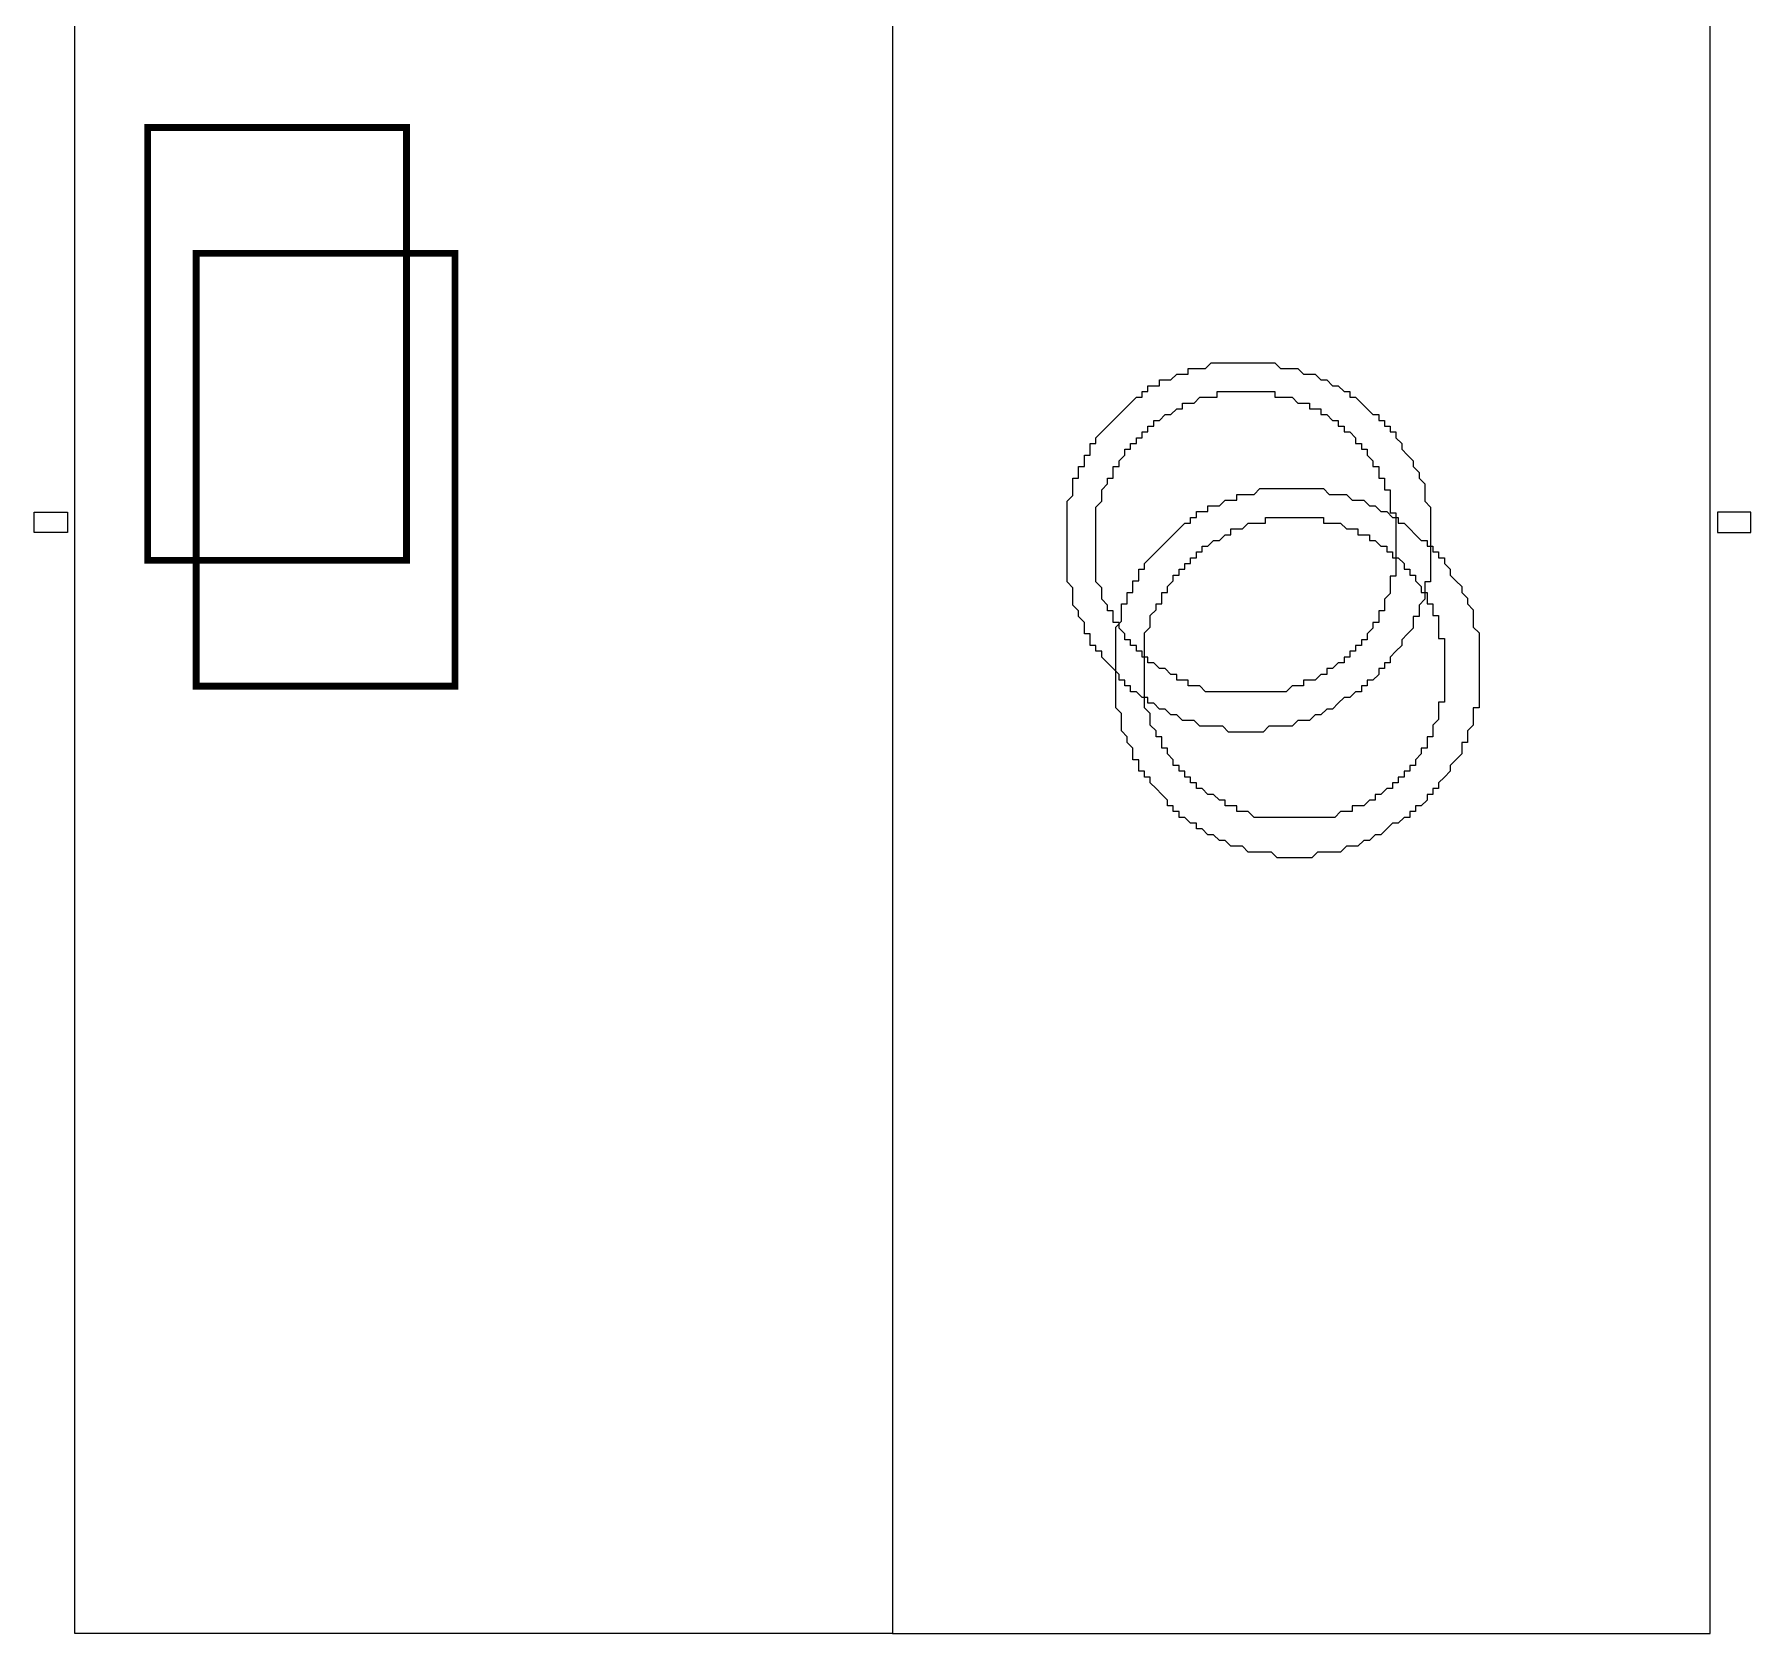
# Model space of a CAD drawing. Header units: millimetres. Extents: x -217779 to 263180, y 55413 to 130161.
# Drawn here: x -65876 to -64616, y 119608 to 120782 of the extents above; entities that cross this region are included whole.
import ezdxf

# ---------------------------------------------------------------- set-up
doc = ezdxf.new("R2010")
doc.units = ezdxf.units.MM
doc.layers.add('ТХ_мебель передв', color=250, linetype='Continuous', lineweight=13)
doc.layers.add('ТХ_оборуд_учебн', color=80, linetype='Continuous')

# ---------------------------------------------------------------- blocks, each defined once
blk = doc.blocks.new('Шкаф-стол под встр. тех тип 1')
at = {"elevation": 0.9}
blk.add_lwpolyline([(-808, 605.4), (-808, 629.8), (-822.8, 629.8), (-822.8, 605.4)], close=True, dxfattribs=at)
blk.add_lwpolyline([(0, 0), (0, 600), (-2700, 600), (-2700, 0)], close=True)
blk = doc.blocks.new('A$Ca19fb75c')
at = {"layer": 'ТХ_оборуд_учебн', "ltscale": 100, "const_width": 5}
blk.add_lwpolyline([(-316192.8, 65407.7), (-316192.8, 65090.2), (-316382.8, 65090.2), (-316382.8, 65407.7)], close=True, dxfattribs=at)
at = {"layer": 'ТХ_оборуд_учебн', "lineweight": 0}
for points in [[(-315576.8, 64964.2), (-315589.5, 64964.2), (-315593.7, 64968.4), (-315610.7, 64968.4), (-315614.9, 64972.7), (-315619.1, 64972.7), (-315619.1, 64972.7), (-315623.4, 64972.7), (-315627.6, 64976.9), (-315627.6, 64976.9), (-315631.8, 64976.9), (-315636.1, 64981.1), (-315640.3, 64981.1), (-315640.3, 64981.1), (-315644.5, 64985.4), (-315648.8, 64985.4), (-315648.8, 64989.6), (-315653, 64989.6), (-315653, 64989.6), (-315657.2, 64993.8), (-315661.5, 64993.8), (-315661.5, 64998.1), (-315665.7, 64998.1), (-315665.7, 65002.3), (-315669.9, 65002.3), (-315669.9, 65006.5), (-315674.2, 65010.8), (-315674.2, 65010.8), (-315678.4, 65015), (-315678.4, 65015), (-315682.6, 65019.2), (-315682.6, 65023.5), (-315686.9, 65023.5), (-315686.9, 65027.7), (-315691.1, 65027.7), (-315691.1, 65031.9), (-315691.1, 65036.2), (-315695.3, 65036.2), (-315695.3, 65040.4), (-315695.3, 65044.6), (-315699.6, 65048.9), (-315699.6, 65048.9), (-315699.6, 65053.1), (-315703.8, 65057.4), (-315703.8, 65061.6), (-315703.8, 65061.6), (-315703.8, 65065.8), (-315703.8, 65070.1), (-315708, 65074.3), (-315708, 65074.3), (-315708, 65078.5), (-315708, 65082.8), (-315708, 65087), (-315708, 65091.2), (-315708, 65091.2), (-315708, 65095.5), (-315708, 65099.7), (-315708, 65103.9), (-315708, 65108.2), (-315708, 65108.2), (-315708, 65112.4), (-315708, 65116.6), (-315708, 65120.9), (-315708, 65125.1), (-315708, 65125.1), (-315708, 65129.3), (-315708, 65133.6), (-315703.8, 65137.8), (-315703.8, 65137.8), (-315703.8, 65142), (-315703.8, 65146.3), (-315703.8, 65150.5), (-315699.6, 65150.5), (-315699.6, 65154.7), (-315699.6, 65159), (-315695.3, 65159), (-315695.3, 65163.2), (-315695.3, 65167.4), (-315691.1, 65167.4), (-315691.1, 65171.7), (-315691.1, 65175.9), (-315686.9, 65175.9), (-315686.9, 65180.1), (-315682.6, 65184.4), (-315682.6, 65184.4), (-315678.4, 65188.6), (-315678.4, 65188.6), (-315674.2, 65192.8), (-315674.2, 65192.8), (-315669.9, 65197.1), (-315669.9, 65197.1), (-315665.7, 65201.3), (-315665.7, 65201.3), (-315661.5, 65205.5), (-315661.5, 65205.5), (-315657.2, 65209.8), (-315653, 65209.8), (-315653, 65214), (-315648.8, 65214), (-315648.8, 65218.2), (-315644.5, 65218.2), (-315640.3, 65218.2), (-315640.3, 65222.5), (-315636.1, 65222.5), (-315631.8, 65222.5), (-315627.6, 65226.7), (-315627.6, 65226.7), (-315623.4, 65226.7), (-315619.1, 65226.7), (-315619.1, 65230.9), (-315614.9, 65230.9), (-315610.7, 65230.9), (-315606.4, 65230.9), (-315606.4, 65230.9), (-315602.2, 65235.2), (-315598, 65235.2), (-315593.7, 65235.2), (-315589.5, 65235.2), (-315589.5, 65235.2), (-315585.3, 65235.2), (-315581, 65235.2), (-315576.8, 65235.2), (-315572.6, 65235.2), (-315572.6, 65235.2), (-315568.3, 65235.2), (-315564.1, 65235.2), (-315559.9, 65235.2), (-315555.6, 65235.2), (-315555.6, 65235.2), (-315551.4, 65230.9), (-315547.2, 65230.9), (-315542.9, 65230.9), (-315538.7, 65230.9), (-315538.7, 65230.9), (-315534.5, 65226.7), (-315530.2, 65226.7), (-315526, 65226.7), (-315526, 65226.7), (-315521.8, 65222.5), (-315517.5, 65222.5), (-315517.5, 65222.5), (-315513.3, 65218.2), (-315509.1, 65218.2), (-315509.1, 65218.2), (-315504.8, 65214), (-315500.6, 65214), (-315500.6, 65209.8), (-315496.4, 65209.8), (-315492.1, 65205.5), (-315492.1, 65205.5), (-315487.9, 65201.3), (-315487.9, 65201.3), (-315483.7, 65197.1), (-315479.4, 65197.1), (-315479.4, 65192.8), (-315475.2, 65192.8), (-315475.2, 65188.6), (-315471, 65188.6), (-315471, 65184.4), (-315466.7, 65184.4), (-315466.7, 65180.1), (-315462.5, 65175.9), (-315462.5, 65175.9), (-315462.5, 65171.7), (-315458.3, 65167.4), (-315458.3, 65167.4), (-315454, 65163.2), (-315454, 65159), (-315454, 65159), (-315449.8, 65154.7), (-315449.8, 65150.5), (-315449.8, 65150.5), (-315445.6, 65146.3), (-315445.6, 65142), (-315445.6, 65137.8), (-315445.6, 65137.8), (-315445.6, 65133.6), (-315441.3, 65129.3), (-315441.3, 65125.1), (-315441.3, 65125.1), (-315441.3, 65120.9), (-315441.3, 65116.6), (-315441.3, 65112.4), (-315441.3, 65108.2), (-315441.3, 65108.2), (-315441.3, 65103.9), (-315441.3, 65099.7), (-315441.3, 65095.5), (-315441.3, 65091.2), (-315441.3, 65091.2), (-315441.3, 65087), (-315441.3, 65082.8), (-315441.3, 65078.5), (-315441.3, 65074.3), (-315445.6, 65074.3), (-315445.6, 65070.1), (-315445.6, 65065.8), (-315445.6, 65061.6), (-315445.6, 65061.6), (-315449.8, 65057.4), (-315449.8, 65053.1), (-315449.8, 65048.9), (-315454, 65048.9), (-315454, 65044.6), (-315454, 65040.4), (-315458.3, 65036.2), (-315458.3, 65036.2), (-315462.5, 65031.9), (-315462.5, 65027.7), (-315462.5, 65027.7), (-315466.7, 65023.5), (-315466.7, 65023.5), (-315471, 65019.2), (-315471, 65015), (-315475.2, 65015), (-315475.2, 65010.8), (-315479.4, 65010.8), (-315479.4, 65006.5), (-315483.7, 65002.3), (-315487.9, 65002.3), (-315487.9, 64998.1), (-315492.1, 64998.1), (-315492.1, 64993.8), (-315496.4, 64993.8), (-315500.6, 64989.6), (-315500.6, 64989.6), (-315504.8, 64989.6), (-315509.1, 64985.4), (-315509.1, 64985.4), (-315513.3, 64981.1), (-315517.5, 64981.1), (-315517.5, 64981.1), (-315521.8, 64976.9), (-315526, 64976.9), (-315526, 64976.9), (-315530.2, 64972.7), (-315534.5, 64972.7), (-315538.7, 64972.7), (-315538.7, 64972.7), (-315542.9, 64968.4), (-315547.2, 64968.4), (-315551.4, 64968.4), (-315555.6, 64968.4), (-315555.6, 64968.4), (-315559.9, 64968.4), (-315564.1, 64964.2), (-315568.3, 64964.2), (-315572.6, 64964.2), (-315572.6, 64964.2)], [(-315576.8, 64993.8), (-315606.4, 64993.8), (-315610.7, 64998.1), (-315610.7, 64998.1), (-315614.9, 64998.1), (-315619.1, 64998.1), (-315619.1, 65002.3), (-315623.4, 65002.3), (-315623.4, 65002.3), (-315627.6, 65002.3), (-315627.6, 65006.5), (-315631.8, 65006.5), (-315631.8, 65006.5), (-315636.1, 65010.8), (-315640.3, 65010.8), (-315640.3, 65010.8), (-315644.5, 65015), (-315644.5, 65015), (-315648.8, 65015), (-315648.8, 65019.2), (-315653, 65019.2), (-315653, 65023.5), (-315653, 65023.5), (-315657.2, 65023.5), (-315657.2, 65027.7), (-315661.5, 65027.7), (-315661.5, 65031.9), (-315665.7, 65031.9), (-315665.7, 65036.2), (-315665.7, 65036.2), (-315669.9, 65040.4), (-315669.9, 65040.4), (-315669.9, 65044.6), (-315674.2, 65044.6), (-315674.2, 65048.9), (-315674.2, 65053.1), (-315678.4, 65053.1), (-315678.4, 65057.4), (-315678.4, 65057.4), (-315682.6, 65061.6), (-315682.6, 65065.8), (-315682.6, 65065.8), (-315682.6, 65070.1), (-315682.6, 65070.1), (-315686.9, 65074.3), (-315686.9, 65078.5), (-315686.9, 65078.5), (-315686.9, 65082.8), (-315686.9, 65087), (-315686.9, 65087), (-315686.9, 65091.2), (-315686.9, 65095.5), (-315686.9, 65095.5), (-315686.9, 65099.7), (-315686.9, 65103.9), (-315686.9, 65103.9), (-315686.9, 65108.2), (-315686.9, 65112.4), (-315686.9, 65112.4), (-315686.9, 65116.6), (-315686.9, 65120.9), (-315686.9, 65120.9), (-315686.9, 65125.1), (-315686.9, 65125.1), (-315686.9, 65129.3), (-315682.6, 65133.6), (-315682.6, 65133.6), (-315682.6, 65137.8), (-315682.6, 65142), (-315682.6, 65142), (-315678.4, 65146.3), (-315678.4, 65146.3), (-315678.4, 65150.5), (-315674.2, 65150.5), (-315674.2, 65154.7), (-315674.2, 65159), (-315669.9, 65159), (-315669.9, 65163.2), (-315669.9, 65163.2), (-315665.7, 65167.4), (-315665.7, 65167.4), (-315665.7, 65171.7), (-315661.5, 65171.7), (-315661.5, 65175.9), (-315657.2, 65175.9), (-315657.2, 65180.1), (-315653, 65180.1), (-315653, 65184.4), (-315653, 65184.4), (-315648.8, 65184.4), (-315648.8, 65188.6), (-315644.5, 65188.6), (-315644.5, 65192.8), (-315640.3, 65192.8), (-315640.3, 65192.8), (-315636.1, 65197.1), (-315631.8, 65197.1), (-315631.8, 65197.1), (-315627.6, 65201.3), (-315627.6, 65201.3), (-315623.4, 65201.3), (-315623.4, 65205.5), (-315619.1, 65205.5), (-315619.1, 65205.5), (-315614.9, 65205.5), (-315610.7, 65209.8), (-315610.7, 65209.8), (-315606.4, 65209.8), (-315606.4, 65209.8), (-315602.2, 65209.8), (-315598, 65209.8), (-315598, 65214), (-315593.7, 65214), (-315589.5, 65214), (-315589.5, 65214), (-315585.3, 65214), (-315581, 65214), (-315581, 65214), (-315576.8, 65214), (-315576.8, 65214), (-315572.6, 65214), (-315568.3, 65214), (-315564.1, 65214), (-315564.1, 65214), (-315559.9, 65214), (-315555.6, 65214), (-315555.6, 65209.8), (-315551.4, 65209.8), (-315547.2, 65209.8), (-315547.2, 65209.8), (-315542.9, 65209.8), (-315542.9, 65209.8), (-315538.7, 65205.5), (-315534.5, 65205.5), (-315534.5, 65205.5), (-315530.2, 65205.5), (-315530.2, 65201.3), (-315526, 65201.3), (-315521.8, 65201.3), (-315521.8, 65197.1), (-315517.5, 65197.1), (-315517.5, 65197.1), (-315513.3, 65192.8), (-315513.3, 65192.8), (-315509.1, 65192.8), (-315509.1, 65188.6), (-315504.8, 65188.6), (-315504.8, 65184.4), (-315500.6, 65184.4), (-315500.6, 65184.4), (-315496.4, 65180.1), (-315496.4, 65180.1), (-315496.4, 65175.9), (-315492.1, 65175.9), (-315492.1, 65171.7), (-315487.9, 65171.7), (-315487.9, 65167.4), (-315487.9, 65167.4), (-315483.7, 65163.2), (-315483.7, 65163.2), (-315483.7, 65159), (-315479.4, 65159), (-315479.4, 65154.7), (-315479.4, 65150.5), (-315475.2, 65150.5), (-315475.2, 65146.3), (-315475.2, 65146.3), (-315475.2, 65142), (-315471, 65142), (-315471, 65137.8), (-315471, 65133.6), (-315471, 65133.6), (-315471, 65129.3), (-315471, 65125.1), (-315466.7, 65125.1), (-315466.7, 65120.9), (-315466.7, 65120.9), (-315466.7, 65116.6), (-315466.7, 65112.4), (-315466.7, 65112.4), (-315466.7, 65108.2), (-315466.7, 65103.9), (-315466.7, 65103.9), (-315466.7, 65099.7), (-315466.7, 65095.5), (-315466.7, 65095.5), (-315466.7, 65091.2), (-315466.7, 65087), (-315466.7, 65087), (-315466.7, 65082.8), (-315466.7, 65078.5), (-315471, 65078.5), (-315471, 65074.3), (-315471, 65070.1), (-315471, 65070.1), (-315471, 65065.8), (-315471, 65065.8), (-315475.2, 65061.6), (-315475.2, 65057.4), (-315475.2, 65057.4), (-315475.2, 65053.1), (-315479.4, 65053.1), (-315479.4, 65048.9), (-315479.4, 65044.6), (-315483.7, 65044.6), (-315483.7, 65040.4), (-315483.7, 65040.4), (-315487.9, 65036.2), (-315487.9, 65036.2), (-315487.9, 65031.9), (-315492.1, 65031.9), (-315492.1, 65027.7), (-315496.4, 65027.7), (-315496.4, 65023.5), (-315496.4, 65023.5), (-315500.6, 65023.5), (-315500.6, 65019.2), (-315504.8, 65019.2), (-315504.8, 65015), (-315509.1, 65015), (-315509.1, 65015), (-315513.3, 65010.8), (-315513.3, 65010.8), (-315517.5, 65010.8), (-315517.5, 65006.5), (-315521.8, 65006.5), (-315521.8, 65006.5), (-315526, 65002.3), (-315530.2, 65002.3), (-315530.2, 65002.3), (-315534.5, 65002.3), (-315534.5, 64998.1), (-315538.7, 64998.1), (-315542.9, 64998.1), (-315542.9, 64998.1), (-315547.2, 64993.8), (-315547.2, 64993.8), (-315551.4, 64993.8), (-315555.6, 64993.8), (-315555.6, 64993.8), (-315559.9, 64993.8), (-315564.1, 64993.8), (-315564.1, 64993.8), (-315568.3, 64993.8), (-315572.6, 64993.8)]]:
    blk.add_lwpolyline(points, close=True, dxfattribs=at)

msp = doc.modelspace()

# ---------------------------------------------------------------- linework, layer by layer
at = {"layer": 'ТХ_оборуд_учебн', "ltscale": 100, "const_width": 5}
msp.add_lwpolyline([(-65567.2, 120621.1), (-65567.2, 120303.6), (-65757.2, 120303.6), (-65757.2, 120621.1)], close=True, dxfattribs=at)
at = {"layer": 'ТХ_оборуд_учебн', "lineweight": 0}
for points in [[(-64951.2, 120177.6), (-64963.9, 120177.6), (-64968.1, 120181.8), (-64985.1, 120181.8), (-64989.3, 120186.1), (-64993.5, 120186.1), (-64993.5, 120186.1), (-64997.8, 120186.1), (-65002, 120190.3), (-65002, 120190.3), (-65006.2, 120190.3), (-65010.5, 120194.5), (-65014.7, 120194.5), (-65014.7, 120194.5), (-65018.9, 120198.8), (-65023.2, 120198.8), (-65023.2, 120203), (-65027.4, 120203), (-65027.4, 120203), (-65031.6, 120207.2), (-65035.9, 120207.2), (-65035.9, 120211.5), (-65040.1, 120211.5), (-65040.1, 120215.7), (-65044.3, 120215.7), (-65044.3, 120219.9), (-65048.6, 120224.2), (-65048.6, 120224.2), (-65052.8, 120228.4), (-65052.8, 120228.4), (-65057, 120232.6), (-65057, 120236.9), (-65061.3, 120236.9), (-65061.3, 120241.1), (-65065.5, 120241.1), (-65065.5, 120245.3), (-65065.5, 120249.6), (-65069.7, 120249.6), (-65069.7, 120253.8), (-65069.7, 120258), (-65074, 120262.3), (-65074, 120262.3), (-65074, 120266.5), (-65078.2, 120270.7), (-65078.2, 120275), (-65078.2, 120275), (-65078.2, 120279.2), (-65078.2, 120283.4), (-65082.4, 120287.7), (-65082.4, 120287.7), (-65082.4, 120291.9), (-65082.4, 120296.1), (-65082.4, 120300.4), (-65082.4, 120304.6), (-65082.4, 120304.6), (-65082.4, 120308.8), (-65082.4, 120313.1), (-65082.4, 120317.3), (-65082.4, 120321.5), (-65082.4, 120321.5), (-65082.4, 120325.8), (-65082.4, 120330), (-65082.4, 120334.2), (-65082.4, 120338.5), (-65082.4, 120338.5), (-65082.4, 120342.7), (-65082.4, 120346.9), (-65078.2, 120351.2), (-65078.2, 120351.2), (-65078.2, 120355.4), (-65078.2, 120359.6), (-65078.2, 120363.9), (-65074, 120363.9), (-65074, 120368.1), (-65074, 120372.3), (-65069.7, 120372.3), (-65069.7, 120376.6), (-65069.7, 120380.8), (-65065.5, 120380.8), (-65065.5, 120385), (-65065.5, 120389.3), (-65061.3, 120389.3), (-65061.3, 120393.5), (-65057, 120397.7), (-65057, 120397.7), (-65052.8, 120402), (-65052.8, 120402), (-65048.6, 120406.2), (-65048.6, 120406.2), (-65044.3, 120410.4), (-65044.3, 120410.4), (-65040.1, 120414.7), (-65040.1, 120414.7), (-65035.9, 120418.9), (-65035.9, 120418.9), (-65031.6, 120423.2), (-65027.4, 120423.2), (-65027.4, 120427.4), (-65023.2, 120427.4), (-65023.2, 120431.6), (-65018.9, 120431.6), (-65014.7, 120431.6), (-65014.7, 120435.9), (-65010.5, 120435.9), (-65006.2, 120435.9), (-65002, 120440.1), (-65002, 120440.1), (-64997.8, 120440.1), (-64993.5, 120440.1), (-64993.5, 120444.3), (-64989.3, 120444.3), (-64985.1, 120444.3), (-64980.8, 120444.3), (-64980.8, 120444.3), (-64976.6, 120448.6), (-64972.4, 120448.6), (-64968.1, 120448.6), (-64963.9, 120448.6), (-64963.9, 120448.6), (-64959.7, 120448.6), (-64955.4, 120448.6), (-64951.2, 120448.6), (-64947, 120448.6), (-64947, 120448.6), (-64942.7, 120448.6), (-64938.5, 120448.6), (-64934.3, 120448.6), (-64930, 120448.6), (-64930, 120448.6), (-64925.8, 120444.3), (-64921.6, 120444.3), (-64917.3, 120444.3), (-64913.1, 120444.3), (-64913.1, 120444.3), (-64908.9, 120440.1), (-64904.6, 120440.1), (-64900.4, 120440.1), (-64900.4, 120440.1), (-64896.2, 120435.9), (-64891.9, 120435.9), (-64891.9, 120435.9), (-64887.7, 120431.6), (-64883.5, 120431.6), (-64883.5, 120431.6), (-64879.2, 120427.4), (-64875, 120427.4), (-64875, 120423.2), (-64870.8, 120423.2), (-64866.5, 120418.9), (-64866.5, 120418.9), (-64862.3, 120414.7), (-64862.3, 120414.7), (-64858.1, 120410.4), (-64853.8, 120410.4), (-64853.8, 120406.2), (-64849.6, 120406.2), (-64849.6, 120402), (-64845.4, 120402), (-64845.4, 120397.7), (-64841.1, 120397.7), (-64841.1, 120393.5), (-64836.9, 120389.3), (-64836.9, 120389.3), (-64836.9, 120385), (-64832.7, 120380.8), (-64832.7, 120380.8), (-64828.4, 120376.6), (-64828.4, 120372.3), (-64828.4, 120372.3), (-64824.2, 120368.1), (-64824.2, 120363.9), (-64824.2, 120363.9), (-64820, 120359.6), (-64820, 120355.4), (-64820, 120351.2), (-64820, 120351.2), (-64820, 120346.9), (-64815.7, 120342.7), (-64815.7, 120338.5), (-64815.7, 120338.5), (-64815.7, 120334.2), (-64815.7, 120330), (-64815.7, 120325.8), (-64815.7, 120321.5), (-64815.7, 120321.5), (-64815.7, 120317.3), (-64815.7, 120313.1), (-64815.7, 120308.8), (-64815.7, 120304.6), (-64815.7, 120304.6), (-64815.7, 120300.4), (-64815.7, 120296.1), (-64815.7, 120291.9), (-64815.7, 120287.7), (-64820, 120287.7), (-64820, 120283.4), (-64820, 120279.2), (-64820, 120275), (-64820, 120275), (-64824.2, 120270.7), (-64824.2, 120266.5), (-64824.2, 120262.3), (-64828.4, 120262.3), (-64828.4, 120258), (-64828.4, 120253.8), (-64832.7, 120249.6), (-64832.7, 120249.6), (-64836.9, 120245.3), (-64836.9, 120241.1), (-64836.9, 120241.1), (-64841.1, 120236.9), (-64841.1, 120236.9), (-64845.4, 120232.6), (-64845.4, 120228.4), (-64849.6, 120228.4), (-64849.6, 120224.2), (-64853.8, 120224.2), (-64853.8, 120219.9), (-64858.1, 120215.7), (-64862.3, 120215.7), (-64862.3, 120211.5), (-64866.5, 120211.5), (-64866.5, 120207.2), (-64870.8, 120207.2), (-64875, 120203), (-64875, 120203), (-64879.2, 120203), (-64883.5, 120198.8), (-64883.5, 120198.8), (-64887.7, 120194.5), (-64891.9, 120194.5), (-64891.9, 120194.5), (-64896.2, 120190.3), (-64900.4, 120190.3), (-64900.4, 120190.3), (-64904.6, 120186.1), (-64908.9, 120186.1), (-64913.1, 120186.1), (-64913.1, 120186.1), (-64917.3, 120181.8), (-64921.6, 120181.8), (-64925.8, 120181.8), (-64930, 120181.8), (-64930, 120181.8), (-64934.3, 120181.8), (-64938.5, 120177.6), (-64942.7, 120177.6), (-64947, 120177.6), (-64947, 120177.6)], [(-64951.2, 120207.2), (-64980.8, 120207.2), (-64985.1, 120211.5), (-64985.1, 120211.5), (-64989.3, 120211.5), (-64993.5, 120211.5), (-64993.5, 120215.7), (-64997.8, 120215.7), (-64997.8, 120215.7), (-65002, 120215.7), (-65002, 120219.9), (-65006.2, 120219.9), (-65006.2, 120219.9), (-65010.5, 120224.2), (-65014.7, 120224.2), (-65014.7, 120224.2), (-65018.9, 120228.4), (-65018.9, 120228.4), (-65023.2, 120228.4), (-65023.2, 120232.6), (-65027.4, 120232.6), (-65027.4, 120236.9), (-65027.4, 120236.9), (-65031.6, 120236.9), (-65031.6, 120241.1), (-65035.9, 120241.1), (-65035.9, 120245.3), (-65040.1, 120245.3), (-65040.1, 120249.6), (-65040.1, 120249.6), (-65044.3, 120253.8), (-65044.3, 120253.8), (-65044.3, 120258), (-65048.6, 120258), (-65048.6, 120262.3), (-65048.6, 120266.5), (-65052.8, 120266.5), (-65052.8, 120270.7), (-65052.8, 120270.7), (-65057, 120275), (-65057, 120279.2), (-65057, 120279.2), (-65057, 120283.4), (-65057, 120283.4), (-65061.3, 120287.7), (-65061.3, 120291.9), (-65061.3, 120291.9), (-65061.3, 120296.1), (-65061.3, 120300.4), (-65061.3, 120300.4), (-65061.3, 120304.6), (-65061.3, 120308.8), (-65061.3, 120308.8), (-65061.3, 120313.1), (-65061.3, 120317.3), (-65061.3, 120317.3), (-65061.3, 120321.5), (-65061.3, 120325.8), (-65061.3, 120325.8), (-65061.3, 120330), (-65061.3, 120334.2), (-65061.3, 120334.2), (-65061.3, 120338.5), (-65061.3, 120338.5), (-65061.3, 120342.7), (-65057, 120346.9), (-65057, 120346.9), (-65057, 120351.2), (-65057, 120355.4), (-65057, 120355.4), (-65052.8, 120359.6), (-65052.8, 120359.6), (-65052.8, 120363.9), (-65048.6, 120363.9), (-65048.6, 120368.1), (-65048.6, 120372.3), (-65044.3, 120372.3), (-65044.3, 120376.6), (-65044.3, 120376.6), (-65040.1, 120380.8), (-65040.1, 120380.8), (-65040.1, 120385), (-65035.9, 120385), (-65035.9, 120389.3), (-65031.6, 120389.3), (-65031.6, 120393.5), (-65027.4, 120393.5), (-65027.4, 120397.7), (-65027.4, 120397.7), (-65023.2, 120397.7), (-65023.2, 120402), (-65018.9, 120402), (-65018.9, 120406.2), (-65014.7, 120406.2), (-65014.7, 120406.2), (-65010.5, 120410.4), (-65006.2, 120410.4), (-65006.2, 120410.4), (-65002, 120414.7), (-65002, 120414.7), (-64997.8, 120414.7), (-64997.8, 120418.9), (-64993.5, 120418.9), (-64993.5, 120418.9), (-64989.3, 120418.9), (-64985.1, 120423.2), (-64985.1, 120423.2), (-64980.8, 120423.2), (-64980.8, 120423.2), (-64976.6, 120423.2), (-64972.4, 120423.2), (-64972.4, 120427.4), (-64968.1, 120427.4), (-64963.9, 120427.4), (-64963.9, 120427.4), (-64959.7, 120427.4), (-64955.4, 120427.4), (-64955.4, 120427.4), (-64951.2, 120427.4), (-64951.2, 120427.4), (-64947, 120427.4), (-64942.7, 120427.4), (-64938.5, 120427.4), (-64938.5, 120427.4), (-64934.3, 120427.4), (-64930, 120427.4), (-64930, 120423.2), (-64925.8, 120423.2), (-64921.6, 120423.2), (-64921.6, 120423.2), (-64917.3, 120423.2), (-64917.3, 120423.2), (-64913.1, 120418.9), (-64908.9, 120418.9), (-64908.9, 120418.9), (-64904.6, 120418.9), (-64904.6, 120414.7), (-64900.4, 120414.7), (-64896.2, 120414.7), (-64896.2, 120410.4), (-64891.9, 120410.4), (-64891.9, 120410.4), (-64887.7, 120406.2), (-64887.7, 120406.2), (-64883.5, 120406.2), (-64883.5, 120402), (-64879.2, 120402), (-64879.2, 120397.7), (-64875, 120397.7), (-64875, 120397.7), (-64870.8, 120393.5), (-64870.8, 120393.5), (-64870.8, 120389.3), (-64866.5, 120389.3), (-64866.5, 120385), (-64862.3, 120385), (-64862.3, 120380.8), (-64862.3, 120380.8), (-64858.1, 120376.6), (-64858.1, 120376.6), (-64858.1, 120372.3), (-64853.8, 120372.3), (-64853.8, 120368.1), (-64853.8, 120363.9), (-64849.6, 120363.9), (-64849.6, 120359.6), (-64849.6, 120359.6), (-64849.6, 120355.4), (-64845.4, 120355.4), (-64845.4, 120351.2), (-64845.4, 120346.9), (-64845.4, 120346.9), (-64845.4, 120342.7), (-64845.4, 120338.5), (-64841.1, 120338.5), (-64841.1, 120334.2), (-64841.1, 120334.2), (-64841.1, 120330), (-64841.1, 120325.8), (-64841.1, 120325.8), (-64841.1, 120321.5), (-64841.1, 120317.3), (-64841.1, 120317.3), (-64841.1, 120313.1), (-64841.1, 120308.8), (-64841.1, 120308.8), (-64841.1, 120304.6), (-64841.1, 120300.4), (-64841.1, 120300.4), (-64841.1, 120296.1), (-64841.1, 120291.9), (-64845.4, 120291.9), (-64845.4, 120287.7), (-64845.4, 120283.4), (-64845.4, 120283.4), (-64845.4, 120279.2), (-64845.4, 120279.2), (-64849.6, 120275), (-64849.6, 120270.7), (-64849.6, 120270.7), (-64849.6, 120266.5), (-64853.8, 120266.5), (-64853.8, 120262.3), (-64853.8, 120258), (-64858.1, 120258), (-64858.1, 120253.8), (-64858.1, 120253.8), (-64862.3, 120249.6), (-64862.3, 120249.6), (-64862.3, 120245.3), (-64866.5, 120245.3), (-64866.5, 120241.1), (-64870.8, 120241.1), (-64870.8, 120236.9), (-64870.8, 120236.9), (-64875, 120236.9), (-64875, 120232.6), (-64879.2, 120232.6), (-64879.2, 120228.4), (-64883.5, 120228.4), (-64883.5, 120228.4), (-64887.7, 120224.2), (-64887.7, 120224.2), (-64891.9, 120224.2), (-64891.9, 120219.9), (-64896.2, 120219.9), (-64896.2, 120219.9), (-64900.4, 120215.7), (-64904.6, 120215.7), (-64904.6, 120215.7), (-64908.9, 120215.7), (-64908.9, 120211.5), (-64913.1, 120211.5), (-64917.3, 120211.5), (-64917.3, 120211.5), (-64921.6, 120207.2), (-64921.6, 120207.2), (-64925.8, 120207.2), (-64930, 120207.2), (-64930, 120207.2), (-64934.3, 120207.2), (-64938.5, 120207.2), (-64938.5, 120207.2), (-64942.7, 120207.2), (-64947, 120207.2)]]:
    msp.add_lwpolyline(points, close=True, dxfattribs=at)

# ---------------------------------------------------------------- block references
msp.add_blockref('A$Ca19fb75c', (250590, 55305.7))
at = {"layer": 'ТХ_мебель передв', "xscale": -1, "rotation": 90}
msp.add_blockref('Шкаф-стол под встр. тех тип 1', (-65246.2, 119608.4), dxfattribs=at)
at = {"layer": 'ТХ_мебель передв', "rotation": 270}
msp.add_blockref('Шкаф-стол под встр. тех тип 1', (-65246.2, 119608.4), dxfattribs=at)

doc.saveas('drawing.dxf')
